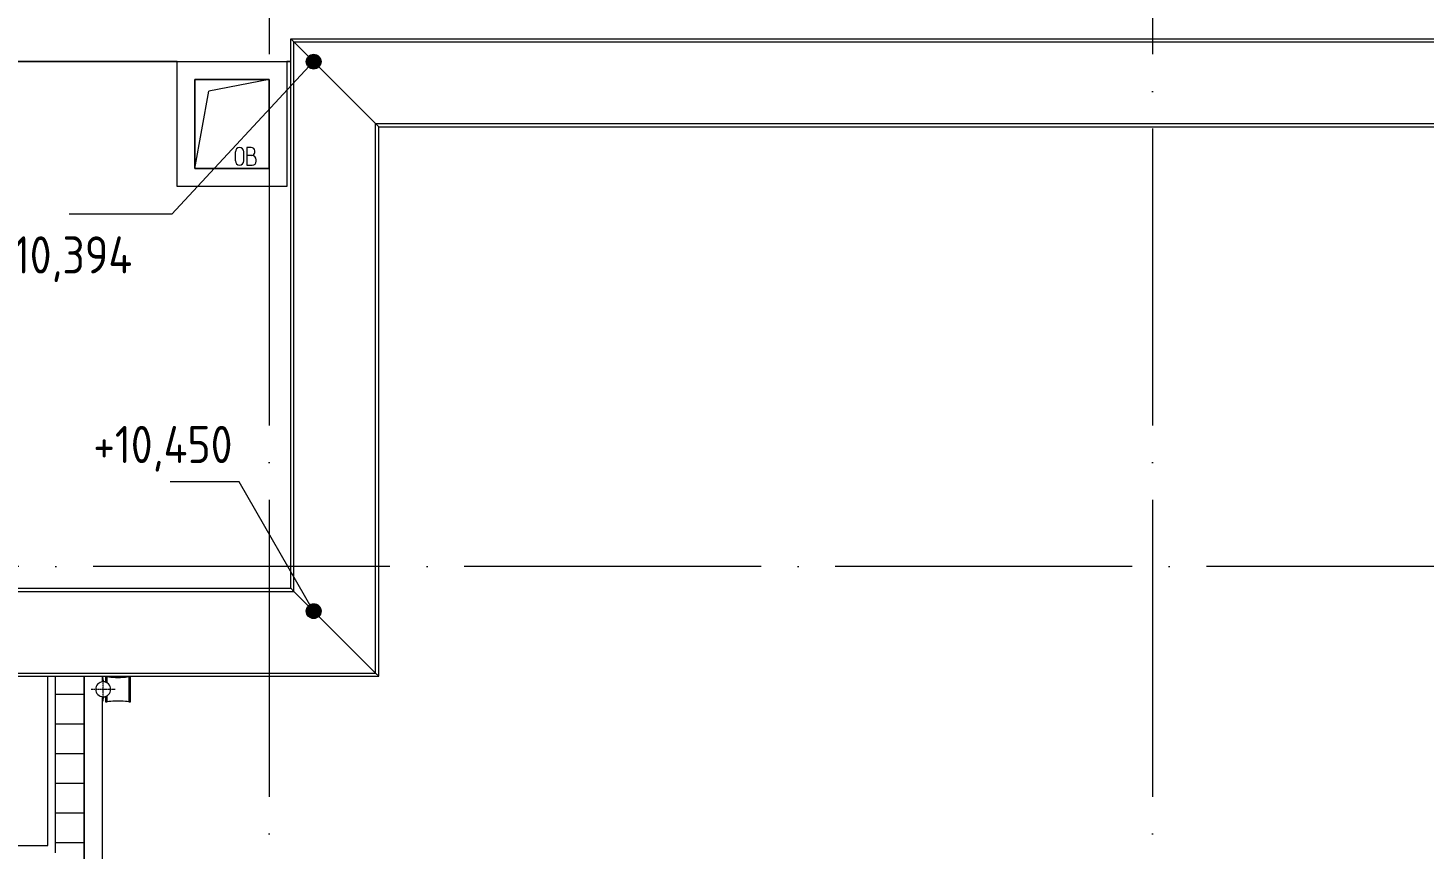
# Model space of a CAD drawing. Header units: millimetres. Extents: x -88595 to 880822, y -1054509 to -148035.
# Drawn here: x 538388 to 547794, y -252854 to -247325 of the extents above; entities that cross this region are included whole.
import ezdxf

# ---------------------------------------------------------------- set-up
doc = ezdxf.new("R2010")
doc.units = ezdxf.units.MM
doc.linetypes.add('ADSK_Линия сетки', pattern=[25, 20, -2.5, 0, -2.5])
doc.linetypes.add('ADSK_Осевая', pattern=[14, 10, -2, 0, -2])
for name, color, linetype, lineweight in [('Крыша', 7, 'Continuous', 9), ('Крыша штриховка', 7, 'Continuous', 9), ('Линии', 7, 'Continuous', 9), ('Обобщенные модели', 7, 'Continuous', 18), ('Оборудование', 7, 'Continuous', 18), ('Ограждение', 7, 'Continuous', 9), ('Оси', 7, 'Continuous', 9), ('Отметки', 7, 'Continuous', 9), ('Стены наружные', 7, 'Continuous', 18), ('Трубопровод', 7, 'Continuous', 18)]:
    doc.layers.add(name, color=color, linetype=linetype, lineweight=lineweight)
doc.styles.add('GOST Common_2', font='GOST_Common.ttf', dxfattribs={"width": 0.9, "height": 350})

# ---------------------------------------------------------------- blocks, each defined once
blk = doc.blocks.new('Кровля')
at = {"layer": 'Отметки'}
h = blk.add_hatch(color=256, dxfattribs=at)
edge = h.paths.add_edge_path()
edge.add_arc((552580.5, 678885.5), 50, 0, 360)
h = blk.add_hatch(color=256, dxfattribs=at)
edge = h.paths.add_edge_path()
edge.add_arc((552580.5, 675185.5), 50, 0, 360)
at = {"layer": 'Крыша'}
for p, q in [((551660.5, 678885.5), (549677.7, 678885.5)), ((549677.7, 678885.5), (551660.5, 678885.5)), ((552426.3, 678885.5), (552400.5, 678885.5)), ((552400.5, 678885.5), (552426.3, 678885.5)), ((551032.5, 674747.2), (551032.5, 664087.5)), ((551034.5, 674747.2), (551034.5, 664089.5)), ((551155.5, 674747.2), (551155.5, 674708.8)), ((551157.5, 674709.1), (551157.5, 674747.2)), ((551155.5, 674610.1), (551155.5, 664224)), ((551157.5, 664224.3), (551157.5, 674609.8))]:
    blk.add_line(p, q, dxfattribs=at)
at = {"layer": 'Крыша штриховка', "linetype": 'Continuous'}
for p, q in [((551032.5, 674625.2), (550840.5, 674625.2)), ((551032.5, 674425.2), (550840.5, 674425.2)), ((551032.5, 674225.2), (550840.5, 674225.2)), ((551032.5, 674025.2), (550840.5, 674025.2)), ((551032.5, 673825.2), (550840.5, 673825.2)), ((551032.5, 673625.2), (550840.5, 673625.2))]:
    blk.add_line(p, q, dxfattribs=at)
at = {"layer": 'Линии', "lineweight": 18}
for p, q in [((551780.5, 678165.5), (551780.5, 678765.5)), ((551780.5, 678765.5), (552280.5, 678765.5)), ((552280.5, 678765.5), (551873.6, 678686.1)), ((552280.5, 678765.5), (552280.5, 678165.5)), ((551780.5, 678165.5), (551873.6, 678686.1)), ((552053, 678216.7), (552053, 678279.3)), ((552110.4, 678216.7), (552110.4, 678279.3)), ((552160.5, 678308), (552130.5, 678308)), ((552130.5, 678308), (552130.5, 678188)), ((552163.9, 678254.6), (552130.5, 678254.6)), ((552183.9, 678274.6), (552183.9, 678284.6)), ((552280.5, 678165.5), (551780.5, 678165.5)), ((552130.5, 678188), (552167.2, 678188)), ((552193.9, 678214.6), (552193.9, 678224.6))]:
    blk.add_line(p, q, dxfattribs=at)
for centre, radius, start, end in [((552081.7, 678279.3), 28.7, 0, 180), ((552160.5, 678284.6), 23.3, 0, 90), ((552163.9, 678274.6), 20, 270, 0), ((552163.9, 678224.6), 30, 0, 90), ((552081.7, 678216.7), 28.7, 180, 0), ((552167.2, 678214.6), 26.7, 270, 0)]:
    blk.add_arc(centre, radius, start, end, dxfattribs=at)
at = {"layer": 'Обобщенные модели'}
for p, q in [((551160.3, 674709.5), (551157.5, 674709.5)), ((551160.3, 674709.5), (551157.5, 674709.5)), ((551163.5, 674721.5), (551161.5, 674721.5)), ((551161.5, 674721.5), (551161.5, 674711.5)), ((551163.5, 674721.5), (551161.5, 674721.5)), ((551161.5, 674721.5), (551161.5, 674711.5)), ((551161.5, 674709.6), (551161.5, 674711.5)), ((551163.5, 674711.5), (551163.5, 674721.5)), ((551163.5, 674711.5), (551163.5, 674721.5)), ((551163.5, 674711.5), (551163.5, 674709.6)), ((551176.1, 674709.5), (551164.7, 674709.5)), ((551177.5, 674709.5), (551164.7, 674709.5)), ((551176.1, 674709.5), (551177.5, 674709.5)), ((551188.2, 674744.5), (551177.5, 674744.5)), ((551177.5, 674744.5), (551177.5, 674707.2)), ((551188.2, 674744.5), (551188.2, 674702.6)), ((551336.8, 674574.5), (551336.8, 674744.5)), ((551347.5, 674744.5), (551336.8, 674744.5)), ((551347.5, 674574.5), (551347.5, 674744.5)), ((551157.5, 674609.5), (551160.3, 674609.5)), ((551157.5, 674609.5), (551160.3, 674609.5)), ((551161.5, 674607.5), (551161.5, 674609.4)), ((551161.5, 674607.5), (551161.5, 674597.5)), ((551161.5, 674607.5), (551161.5, 674597.5)), ((551161.5, 674597.5), (551163.5, 674597.5)), ((551161.5, 674597.5), (551163.5, 674597.5)), ((551163.5, 674609.3), (551163.5, 674607.5)), ((551163.5, 674597.5), (551163.5, 674607.5)), ((551163.5, 674597.5), (551163.5, 674607.5)), ((551164.7, 674609.5), (551176.1, 674609.5)), ((551164.7, 674609.5), (551177.5, 674609.5)), ((551177.5, 674609.5), (551176.1, 674609.5)), ((551177.5, 674611.7), (551177.5, 674574.5)), ((551177.5, 674574.5), (551188.2, 674574.5)), ((551188.2, 674616.3), (551188.2, 674574.5)), ((551336.8, 674574.5), (551347.5, 674574.5))]:
    blk.add_line(p, q, dxfattribs=at)
at = {"layer": 'Обобщенные модели', "extrusion": (0, 0, -1), "flags": 128}
for points in [[(-551177.5, 674709.5), (-551175.3, 674709.5), (-551173.2, 674709.5), (-551171.3, 674709.5), (-551169.5, 674709.5), (-551168, 674709.5), (-551166.6, 674709.5), (-551165.4, 674709.5)], [(-551165, 674609.5), (-551166.1, 674609.5), (-551167.4, 674609.5), (-551168.8, 674609.5), (-551170.5, 674609.5), (-551172.4, 674609.5), (-551174.4, 674609.5), (-551176.6, 674609.5)]]:
    blk.add_lwpolyline(points, dxfattribs=at)
at = {"layer": 'Обобщенные модели', "flags": 128}
for points in [[(551336.8, 674744.5), (551332.3, 674742.4), (551323.9, 674740.5), (551311.9, 674738.9), (551297.1, 674737.7), (551280.3, 674736.9), (551262.5, 674736.7), (551244.7, 674736.9), (551227.9, 674737.7), (551213.1, 674738.9), (551201.1, 674740.5), (551192.7, 674742.4), (551188.2, 674744.5)], [(551188.2, 674574.5), (551192.7, 674576.5), (551201.1, 674578.4), (551213.1, 674580), (551227.9, 674581.2), (551244.7, 674582), (551262.5, 674582.3), (551280.3, 674582), (551297.1, 674581.2), (551311.9, 674580), (551323.9, 674578.4), (551332.3, 674576.5), (551336.8, 674574.5)]]:
    blk.add_lwpolyline(points, dxfattribs=at)
at = {"layer": 'Обобщенные модели'}
for start, end in [(75, 95.57265), (264.42735, 285)]:
    blk.add_arc((551162.5, 674659.5), 52, start, end, dxfattribs=at)
at = {"layer": 'Ограждение'}
for p, q in [((552447.5, 679018.5), (552426.3, 679039.7)), ((552426.3, 679039.7), (576176.3, 679039.7)), ((552426.3, 679039.7), (552447.5, 679018.5)), ((552426.3, 675339.7), (552426.3, 679039.7)), ((552997.5, 678468.5), (552447.5, 679018.5)), ((552447.5, 679018.5), (576197.5, 679018.5)), ((552447.5, 679018.5), (552997.5, 678468.5)), ((552447.5, 675318.5), (552447.5, 679018.5)), ((553018.7, 678447.2), (552997.5, 678468.5)), ((552997.5, 678468.5), (576747.5, 678468.5)), ((552997.5, 678468.5), (553018.7, 678447.2)), ((552997.5, 674768.5), (552997.5, 678468.5)), ((553018.7, 678447.2), (576768.7, 678447.2)), ((553018.7, 674747.2), (553018.7, 678447.2)), ((546013.5, 675318.5), (552447.5, 675318.5)), ((546034.7, 675339.7), (552426.3, 675339.7)), ((552447.5, 675318.5), (552426.3, 675339.7)), ((552426.3, 675339.7), (552447.5, 675318.5)), ((552997.5, 674768.5), (552447.5, 675318.5)), ((552447.5, 675318.5), (552997.5, 674768.5)), ((545442.3, 674747.2), (553018.7, 674747.2)), ((545463.5, 674768.5), (552997.5, 674768.5)), ((550790.5, 673608.5), (550790.5, 674747.2)), ((550840.5, 673558.5), (550840.5, 674747.2)), ((553018.7, 674747.2), (552997.5, 674768.5)), ((552997.5, 674768.5), (553018.7, 674747.2)), ((549780.7, 673608.5), (550790.5, 673608.5))]:
    blk.add_line(p, q, dxfattribs=at)
at = {"layer": 'Оси', "linetype": 'ADSK_Линия сетки', "ltscale": 100}
for p, q in [((552280.5, 695936.1), (552280.5, 629959.3)), ((558230.5, 695936.1), (558230.5, 631229.3)), ((580595.5, 675485.5), (508358.2, 675485.5))]:
    blk.add_line(p, q, dxfattribs=at)
at = {"layer": 'Отметки', "lineweight": 20}
for p, q in [((552580.5, 678885.5), (551624.3, 677858.6)), ((551624.3, 677858.6), (550933.3, 677858.6)), ((552077.9, 676056), (551614.4, 676056)), ((552580.5, 675185.5), (552077.9, 676056))]:
    blk.add_line(p, q, dxfattribs=at)
at = {"layer": 'Отметки'}
for centre in [(552580.5, 678885.5), (552580.5, 675185.5)]:
    blk.add_circle(centre, 50, dxfattribs=at)
at = {"layer": 'Стены наружные'}
for p, q in [((551660.5, 678885.5), (552400.5, 678885.5)), ((551660.5, 678045.5), (551660.5, 678885.5)), ((552400.5, 678885.5), (552400.5, 678045.5)), ((552280.5, 678765.5), (551780.5, 678765.5)), ((551780.5, 678765.5), (551780.5, 678165.5)), ((552280.5, 678165.5), (552280.5, 678765.5)), ((551780.5, 678165.5), (552280.5, 678165.5)), ((552400.5, 678045.5), (551660.5, 678045.5))]:
    blk.add_line(p, q, dxfattribs=at)
at = {"layer": 'Трубопровод', "linetype": 'ADSK_Осевая'}
for p, q in [((551082.5, 674659.5), (551242.5, 674659.5)), ((551162.5, 674579.5), (551162.5, 674739.5))]:
    blk.add_line(p, q, dxfattribs=at)
at = {"layer": 'Трубопровод'}
for start, end in [(0, 180), (180, 0)]:
    blk.add_arc((551162.5, 674659.5), 50.3, start, end, dxfattribs=at)
at = {"layer": 'Отметки', "style": 'GOST Common_2', "width": 0.9}
for s, p in [('+10,394', (550414.3, 677459.1)), ('+10,450', (551095.3, 676182.7))]:
    blk.add_text(s, height=250, dxfattribs=at).set_placement(p)

msp = doc.modelspace()

# ---------------------------------------------------------------- block references
at = {"layer": 'Оборудование', "color": 5, "true_color": 0x0000ff}
msp.add_blockref('Кровля', (-12267.3, -926437.4), dxfattribs=at)

doc.saveas('drawing.dxf')
